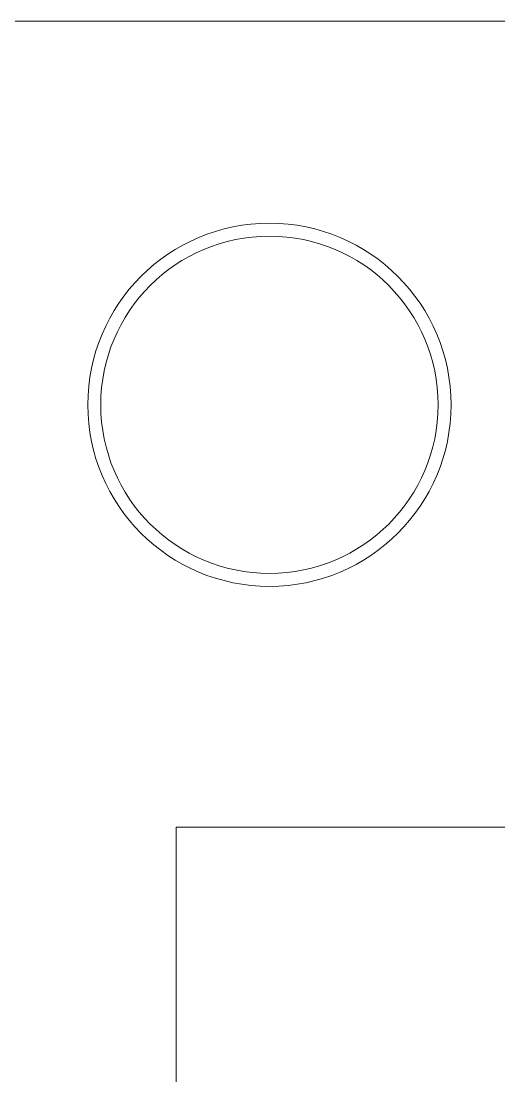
# Model space of a CAD drawing. Header units: inches. Extents: x -12418 to 57169, y -29325 to 19878.
# Drawn here: x 15936 to 16304, y -4981 to -4167 of the extents above; entities that cross this region are included whole.
import ezdxf

# ---------------------------------------------------------------- set-up
doc = ezdxf.new("R2010")
doc.units = ezdxf.units.IN
doc.header["$LTSCALE"] = 25
doc.header["$MEASUREMENT"] = 0
doc.linetypes.add('DASHDOT', pattern=[25.4, 12.7, -6.35, 0, -6.35])
for name, color, linetype, lineweight in [('00-Ground Floor$0$LOADING', 253, 'Continuous', 5), ('00-Ground Floor$0$Walls', 251, 'Continuous', 5), ('E-LITE-CLNG-CNDT', 6, 'DASHDOT', 35)]:
    doc.layers.add(name, color=color, linetype=linetype, lineweight=lineweight)

# ---------------------------------------------------------------- blocks, each defined once
blk = doc.blocks.new('00-Ground Floor$0$WM00001-P')
at = {"layer": '00-Ground Floor$0$LOADING'}
for radius in [0.14, 0.13]:
    blk.add_circle((0, 0), radius, dxfattribs=at)
blk = doc.blocks.new('00-Ground Floor')
at = {"layer": '00-Ground Floor$0$LOADING', "elevation": 0}
blk.add_lwpolyline([(17555.32, -4788.76), (17555.32, -5538.76), (16055.32, -5538.76), (16055.32, -4788.76)], close=True, dxfattribs=at)
at = {"layer": '00-Ground Floor$0$Walls'}
blk.add_line((17697.72, -4167.43, 0), (14197.93, -4167.43, 0), dxfattribs=at)
at = {"layer": '00-Ground Floor$0$LOADING', "extrusion": (2.24019e-05, -2.25232e-18, -1), "xscale": 1000, "yscale": 1000, "zscale": 1000, "rotation": 180}
blk.add_blockref('00-Ground Floor$0$WM00001-P', (-16127.19, -4463.21, 0.38), dxfattribs=at)

msp = doc.modelspace()

# ---------------------------------------------------------------- block references
at = {"layer": 'E-LITE-CLNG-CNDT'}
msp.add_blockref('00-Ground Floor', (0, 0), dxfattribs=at)

doc.saveas('drawing.dxf')
